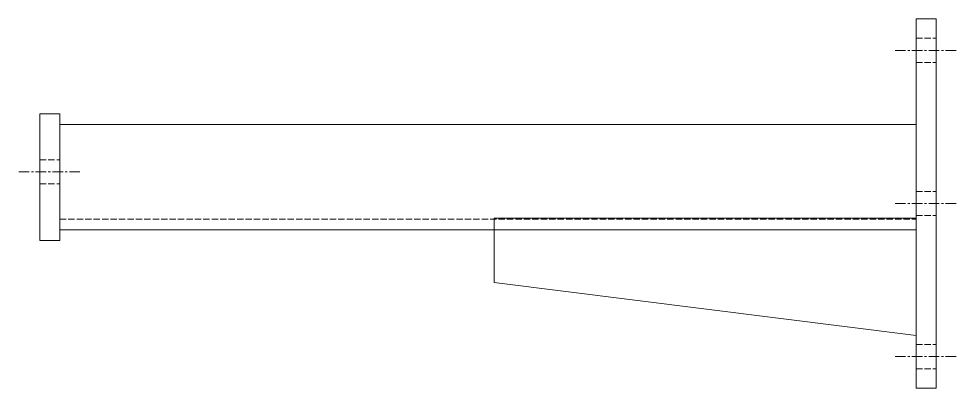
# Model space of a CAD drawing. Units: millimetres at full size. Extents: x -1520 to 2641, y -863 to 1600.
# Drawn here: x 1751 to 2641, y 279 to 629 of the extents above; entities that cross this region are included whole.
import ezdxf

# ---------------------------------------------------------------- set-up
doc = ezdxf.new("R2010")
doc.units = ezdxf.units.MM
doc.header["$LTSCALE"] = 2
doc.linetypes.add('CHAIN1', pattern=[8, 5, -1, 1, -1])
doc.linetypes.add('DASHED3', pattern=[4, 3, -1])
doc.layers.add('0-4_01_外形線', color=134, linetype='Continuous', lineweight=9)

msp = doc.modelspace()

# ---------------------------------------------------------------- linework, layer by layer
at = {"layer": '0-4_01_外形線'}
for p, q in [((2601.555, 628.572), (2620.555, 628.572)), ((2620.555, 628.572), (2620.555, 278.572)), ((1770.556, 538.572), (1789.556, 538.572)), ((1789.556, 538.572), (1789.556, 418.572)), ((1789.556, 528.572), (2601.555, 528.572)), ((2201.556, 439.572), (2201.556, 378.572)), ((2201.556, 439.572), (2601.555, 439.572)), ((1789.556, 428.572), (2601.555, 428.572)), ((2201.556, 378.572), (2601.555, 328.572))]:
    msp.add_line(p, q, dxfattribs=at)
at = {"layer": '0-4_01_外形線', "linetype": 'DASHED3'}
for p, q in [((2601.555, 610.072), (2620.555, 610.072)), ((2601.555, 587.072), (2620.555, 587.072)), ((1770.556, 495.072), (1789.556, 495.072)), ((1770.556, 472.072), (1789.556, 472.072)), ((2601.555, 465.072), (2620.555, 465.072)), ((1789.556, 438.572), (2601.555, 438.572)), ((2601.555, 442.072), (2620.555, 442.072)), ((2601.555, 320.072), (2620.555, 320.072)), ((2601.555, 297.072), (2620.555, 297.072))]:
    msp.add_line(p, q, dxfattribs=at)
at = {"layer": '0-4_01_外形線', "color": 2, "linetype": 'CHAIN1'}
for p, q in [((2581.555, 598.572), (2640.555, 598.572)), ((1750.556, 483.572), (1809.556, 483.572)), ((2581.555, 453.572), (2640.555, 453.572)), ((2581.555, 308.572), (2640.555, 308.572))]:
    msp.add_line(p, q, dxfattribs=at)
at = {"layer": '0-4_01_外形線'}
for points in [[(2601.555, 628.572), (2601.555, 278.572), (2620.555, 278.572)], [(1770.556, 538.572), (1770.556, 418.572), (1789.556, 418.572)]]:
    msp.add_lwpolyline(points, dxfattribs=at)

doc.saveas('drawing.dxf')
